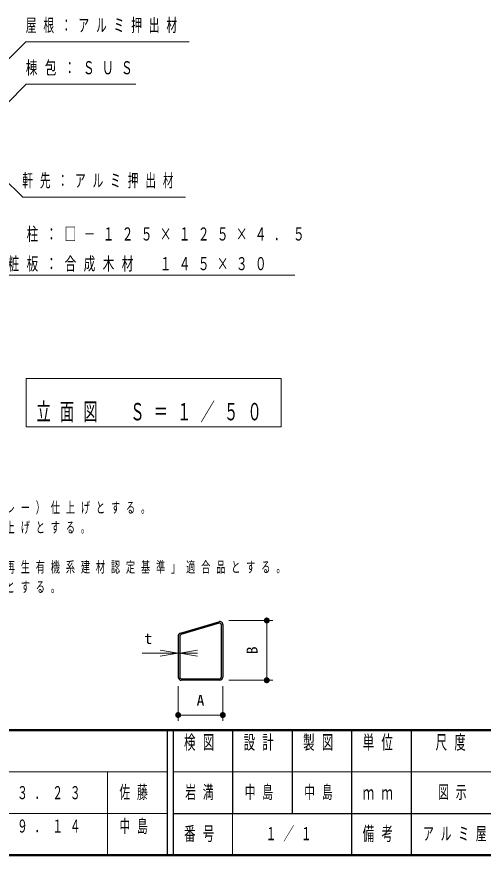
# Model space of a CAD drawing. Units: millimetres on the paper. Extents: x -385 to 7, y 0 to 267.
# Drawn here: x -268.8 to -190.4, y 0 to 141 of the extents above; entities that cross this region are included whole.
import ezdxf
from ezdxf.enums import TextEntityAlignment as Align

# ---------------------------------------------------------------- set-up
doc = ezdxf.new("R2010")
doc.units = ezdxf.units.MM
doc.layers.add('LY_1', color=190, linetype='Continuous', lineweight=25)
doc.styles.add('ＭＳ ゴシック', font='')
doc.styles.get('ＭＳ ゴシック').set_extended_font_data('MS Gothic')

# ---------------------------------------------------------------- blocks, each defined once
blk = doc.blocks.new('open_arrow')
at = {"color": 0, "linetype": 'Continuous', "lineweight": -2}
blk.add_lwpolyline([(7.5, 1.25), (0, 0), (7.5, -1.25)], dxfattribs=at)
blk = doc.blocks.new('filled_dot')
at = {"color": 0, "linetype": 'Continuous', "lineweight": -2, "const_width": 1.25}
blk.add_lwpolyline([(-0.625, 0, 1), (0.625, 0, 1)], format="xyb", close=True, dxfattribs=at)

msp = doc.modelspace()

# ---------------------------------------------------------------- linework, layer by layer
at = {"layer": 'LY_1', "color": 7, "lineweight": 13}
for p, q in [((-267.156, 80.164), (-267.156, 72.031)), ((-224.356, 80.164), (-267.156, 80.164)), ((-224.356, 72.031), (-224.356, 80.164)), ((-267.156, 72.031), (-224.356, 72.031)), ((-233.143, 39.469), (-225.762, 39.469)), ((-226.762, 39.469), (-226.762, 29.419)), ((-238.38, 33.97), (-247.665, 33.97)), ((-241.643, 28.419), (-241.643, 22.57)), ((-234.143, 28.419), (-234.143, 22.57)), ((-233.143, 29.419), (-225.762, 29.419)), ((-234.143, 23.57), (-241.643, 23.57)), ((-385, 14), (-243.5, 14)), ((-253.5, 14), (-253.5, 0)), ((-242.5, 14), (-187.5, 14)), ((-385, 7), (-243.5, 7)), ((-232.5, 7), (-232.5, 0))]:
    msp.add_line(p, q, dxfattribs=at)
at = {"layer": 'LY_1', "color": 7}
for p, q in [((-241.269, 37.331), (-234.819, 39.266)), ((-234.745, 39.021), (-241.195, 37.086)), ((-234.405, 38.763), (-234.405, 29.944)), ((-234.143, 38.763), (-234.143, 29.944)), ((-241.643, 36.828), (-241.643, 29.944)), ((-241.38, 36.828), (-241.38, 29.944)), ((-241.118, 29.681), (-234.668, 29.681)), ((-234.668, 29.419), (-241.118, 29.419)), ((-202.5, 7), (-202.5, 0))]:
    msp.add_line(p, q, dxfattribs=at)
at = {"layer": 'LY_1', "color": 7, "lineweight": 50}
for p, q in [((-385, 21), (0, 21)), ((-385, 0), (0, 0))]:
    msp.add_line(p, q, dxfattribs=at)
at = {"layer": 'LY_1', "color": 211}
for p, q in [((-243.5, 21), (-243.5, 0)), ((-242.5, 21), (-242.5, 0)), ((-232.5, 21), (-232.5, 7)), ((-222.5, 21), (-222.5, 7)), ((-212.5, 21), (-212.5, 0)), ((-202.5, 21), (-202.5, 7)), ((-242.5, 7), (0, 7))]:
    msp.add_line(p, q, dxfattribs=at)
at = {"layer": 'LY_1', "color": 7, "lineweight": 13}
for points in [[(-283.791, 120.185), (-267.209, 136.766), (-239.822, 136.766)], [(-276.943, 119.789), (-267.15, 129.627), (-248.774, 129.627)], [(-274.614, 117.353), (-267.729, 110.659), (-240.408, 110.659)], [(-284.256, 108.663), (-273.119, 97.525), (-222.048, 97.525)]]:
    msp.add_lwpolyline(points, dxfattribs=at)
at = {"layer": 'LY_1', "color": 7}
for centre, radius, start, end in [((-234.668, 38.763), 0.525, 0, 106.69926), ((-234.668, 38.763), 0.263, 0, 106.70022), ((-241.118, 36.828), 0.525, 106.69783, 179.99996), ((-241.118, 36.828), 0.263, 106.70023, 179.99996), ((-241.118, 29.944), 0.525, 179.99998, 270.00003), ((-241.118, 29.944), 0.263, 179.99998, 270.00003), ((-234.668, 29.944), 0.525, 270.00002, 0), ((-234.668, 29.944), 0.263, 270.00002, 0)]:
    msp.add_arc(centre, radius, start, end, dxfattribs=at)

# ---------------------------------------------------------------- block references
at = {"layer": 'LY_1', "color": 7, "lineweight": 13, "xscale": 0.4, "yscale": 0.4}
for name, p, rotation in [('filled_dot', (-226.762, 39.469), 270), ('open_arrow', (-241.643, 33.97), 180), ('filled_dot', (-226.762, 29.419), 90), ('filled_dot', (-234.143, 23.57), 180)]:
    msp.add_blockref(name, p, dxfattribs=dict(at, rotation=rotation))
for name, p in [('open_arrow', (-241.38, 33.97)), ('filled_dot', (-241.643, 23.57))]:
    msp.add_blockref(name, p, dxfattribs=at)

# ---------------------------------------------------------------- texts
at = {"layer": 'LY_1', "color": 7, "style": 'ＭＳ ゴシック', "width": 1.05}
for s, p in [('t', (-246.665, 34.97)), ('A', (-237.893, 24.57))]:
    msp.add_text(s, height=1.833, dxfattribs=at).set_placement(p, align=Align.BOTTOM_CENTER)
msp.add_text('B', height=1.833, rotation=90, dxfattribs=at).set_placement((-227.762, 34.444), align=Align.BOTTOM_CENTER)
at = {"layer": 'LY_1', "color": 7, "style": 'ＭＳ ゴシック'}
for s, insert, char_height, attachment_point in [('\\T1.64;\\W0.6;屋根：アルミ押出材', (-267.238, 139.416), 2.199, 4), ('\\T1.64;\\W0.65;棟包：ＳＵＳ', (-267.229, 132.277), 2.199, 4), ('\\T1.64;\\W0.6;軒先：アルミ押出材', (-267.824, 113.309), 2.199, 4), ('\\T1.64;\\W0.65;\u3000\u3000柱：□－１２５×１２５×４．５', (-273.498, 104.325), 2.199, 4), ('\\T1.64;\\W0.65;化粧板：合成木材\u3000１４５×３０\u3000\u3000', (-273.498, 99.325), 2.199, 4), ('\\T1.64;\\W0.6;立面図\u3000Ｓ＝１／５０', (-245.756, 72.764), 2.933, 8), ('\\T1.64;\\W0.6;小屋組（隅木、垂木）鋼材部は、電気亜鉛メッキ処理の上、ウレタン樹脂塗料塗装（チャコールグレー）仕上げとする。', (-381.714, 58.336), 1.833, 4), ('\\T1.64;\\W0.6;小屋組を除く鋼材部は、電気亜鉛メッキ処理の上、ポリエステル粉体塗装（チャコールグレー）仕上げとする。', (-381.714, 55.002), 1.833, 4), ('\\T1.64;\\W0.6;合成木材は、木粉入り再生プラスチック（ポリプロピレン系、色：サンディーブラウン）とし、「再生有機系建材認定基準」適合品とする。', (-381.714, 48.336), 1.833, 4), ('\\T1.64;\\W0.6;アルミ合金鋳物は、ＡＣ３Ａとし、ウレタン樹脂塗料塗装（チャコールグレー／ブラック）仕上げとする。', (-381.714, 45.002), 1.833, 4), ('\\T1.64;\\W0.6;２６．０３．２３', (-280.5, 10.5), 2.199, 4), ('\\T1.64;\\W0.6;佐藤', (-251.5, 10.5), 2.199, 4), ('\\T1.64;\\W0.6;岩満', (-237.5, 10.5), 2.199, 5), ('\\T1.64;\\W0.6;中島', (-227.5, 10.5), 2.199, 5), ('\\T1.64;\\W0.6;中島', (-217.5, 10.5), 2.199, 5), ('\\T1.64;\\W0.6;図示', (-195, 10.5), 2.199, 5), ('\\T1.64;\\W0.6;２２．０９．１４', (-280.5, 6), 2.199, 1), ('\\T1.64;\\W0.6;中島', (-251.5, 6), 2.199, 1), ('\\T1.64;\\W0.6;１／１', (-222.5, 3.5), 2.199, 5), ('\\T1.64;\\W0.6;アルミ屋根仕様／ＲＣ基礎', (-200.5, 3.5), 2.199, 4)]:
    msp.add_mtext(s, dxfattribs=dict(at, insert=insert, char_height=char_height, attachment_point=attachment_point))
at = {"layer": 'LY_1', "color": 4, "char_height": 2.346, "style": 'ＭＳ ゴシック'}
for s, insert, attachment_point in [('\\T1.64;\\W0.6;検図', (-237.5, 20.167), 2), ('\\T1.64;\\W0.6;設計', (-227.5, 20.167), 2), ('\\T1.64;\\W0.6;製図', (-217.5, 20.167), 2), ('\\T1.64;\\W0.6;単位', (-207.5, 20.167), 2), ('\\T1.64;\\W0.6;尺度', (-195.25, 20.167), 2), ('\\T1.64;\\W0.6;ｍｍ', (-207.5, 10.5), 5), ('\\T1.64;\\W0.6;番号', (-237.5, 3.5), 5), ('\\T1.64;\\W0.6;備考', (-207.5, 3.5), 5)]:
    msp.add_mtext(s, dxfattribs=dict(at, insert=insert, attachment_point=attachment_point))

doc.saveas('drawing.dxf')
